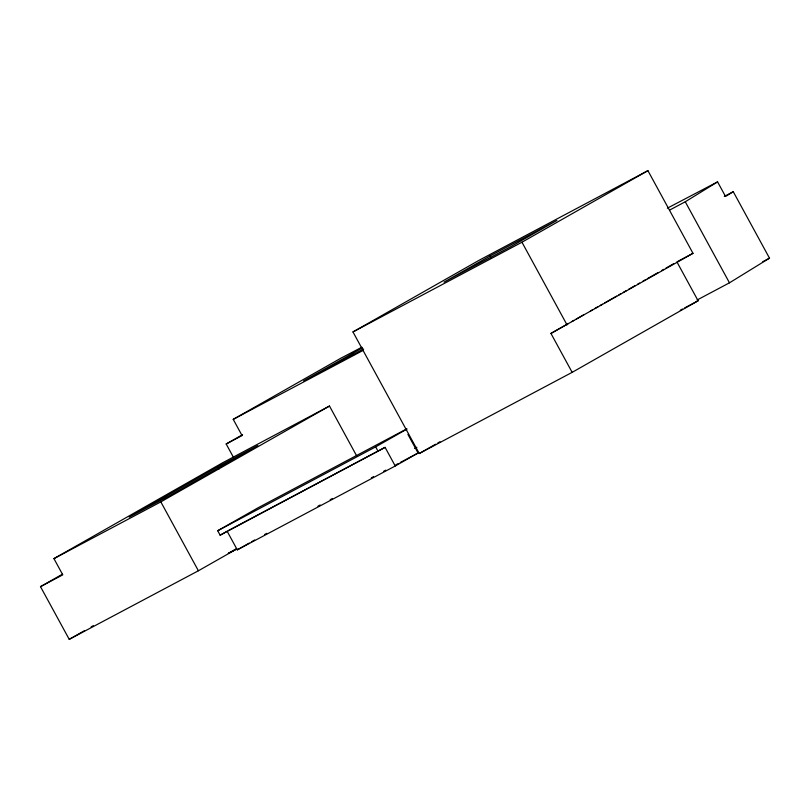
<?xml version="1.0" encoding="UTF-8"?>
<svg xmlns="http://www.w3.org/2000/svg" width="810" height="810" viewBox="0 0 810 810"><rect width="100%" height="100%" fill="white"/><g stroke="black" fill="none" stroke-linecap="round" stroke-linejoin="round"><path stroke-width="1.21" d="M669.657 210.063L685.27 201.771L717.579 181.875L725.537 196.465L733.263 191.707L769.5 258.167L729.466 282.822L697.116 299.994M352.978 331.938L478.933 260.364L647.919 170.657L692.995 253.327L550.942 333.436L572.154 372.347L419.266 453.509L352.978 331.938L521.964 242.22L647.919 170.657M490.009 255.98L444.012 282.113L510.887 246.615L556.885 220.472L490.009 255.98L491.184 258.137M233.442 457.326L226.182 444.001L242.069 435.567L233.229 419.357L340.676 358.303L361.867 347.217M362.394 347.935L303.659 380.862L363.629 349.019M226.182 444.001L242.554 434.697M236.722 548.988L198.389 570.777L69.225 639.343L40.5 586.663L62.775 574.837L53.936 558.627L222.598 462.793L329.488 406.043L356.886 456.293M217.93 466.722L129.225 517.124L169.108 495.953L257.813 445.551L217.93 466.722L219.105 468.889M53.936 558.627L160.826 501.876L329.488 406.043M40.5 586.663L62.4 574.219M550.942 333.436L568.458 323.484M571.749 321.61L573.936 320.375M576.133 319.13L583.797 314.766M590.369 311.04L592.555 309.795M594.753 308.549L598.033 306.676M600.23 305.431L602.417 304.185M604.604 302.94L616.653 296.095M618.84 294.85L621.037 293.615M623.224 292.369L626.515 290.496M628.702 289.251L635.273 285.515M637.46 284.28L639.657 283.034M642.938 281.161L645.135 279.916M647.322 278.67L658.277 272.454M661.557 270.58L663.754 269.335M665.942 268.09L673.606 263.736M220.138 535.187L227.134 531.218L237.29 549.858L395.24 466.003L385.084 447.363L220.138 535.187L217.708 530.732L257.681 508.012L406.731 428.885M217.708 530.732L375.648 446.877L406.984 429.077M69.225 639.343L84.554 630.636M91.125 626.899L93.322 625.654M235.963 549.028L228.298 553.382L236.783 548.876M237.29 549.858L249.247 543.064M251.424 541.829L254.684 539.976M395.24 466.003L418.071 453.033L407.906 434.393M419.266 453.509L435.618 444.214M437.795 442.979L439.982 441.733M572.154 372.347L698.109 300.773L676.897 261.873M233.229 419.357L362.728 350.608M677.97 261.296L692.995 253.327M228.238 530.621L385.084 447.363M414.639 448.457L416.867 447.272M680.289 310.23L682.516 309.045M684.744 307.871L698.109 300.773M264.566 534.529L266.794 533.344M317.955 506.179L320.183 504.994M330.197 499.689L332.414 498.504M371.344 477.839L373.572 476.655M383.586 471.339L385.813 470.154M395.817 464.839L398.044 463.664M400.272 462.48L418.071 453.033M667.369 208.16L717.579 181.875M724.302 196.395L733.263 191.707M762.777 261.691L769.5 258.167M685.27 201.771L729.466 282.822M521.964 242.22L567.03 324.891M352.38 353.17L353.575 355.367M375.648 446.877L378.078 451.332M160.826 501.876L198.389 570.777"/></g></svg>
